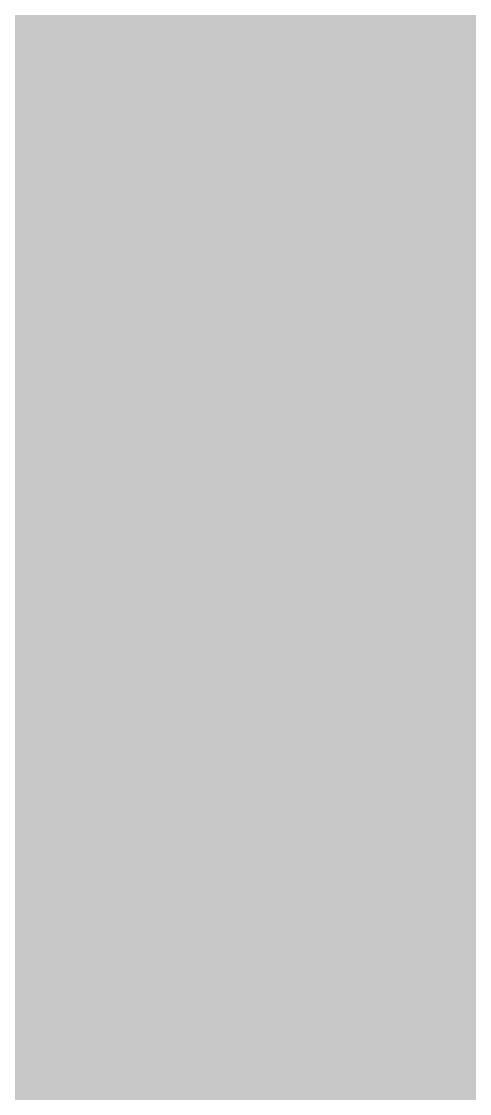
# Model space of a CAD drawing. Extents: x -2050 to 29725, y -1777 to 6820.
# Drawn here: x 4787.62 to 4792.11, y 1311.33 to 1322.08 of the extents above; entities that cross this region are included whole.
import ezdxf

# ---------------------------------------------------------------- set-up
doc = ezdxf.new("R2010")
doc.units = 0
doc.header["$LTSCALE"] = 25
doc.header["$MEASUREMENT"] = 0
doc.layers.add('09', color=9, linetype='Continuous', lineweight=9)
doc.layers.add('10', color=9, linetype='Continuous', lineweight=9)

# ---------------------------------------------------------------- blocks, each defined once
blk = doc.blocks.new('p-zemin kat')
at = {"layer": '09'}
h = blk.add_hatch(dxfattribs=at)
h.set_pattern_fill('SQUARE', color=252, scale=20, style=0)
h.set_pattern_definition([(9.199999999999998e-15, (0, 0), (0, 2.5), [2.5, -2.5]), (90, (0, 0), (-2.5, 2e-16), [2.5, -2.5])])
h.paths.add_polyline_path([(4025.504562432291, 284.9999999999927), (4822.499999999803, 285.0000000046348), (4822.499999999803, 2034.318600173057), (4787.499999999861, 2034.318600173057), (4787.499999999861, 320.0000000046494), (4025.504562432291, 320.0000000000073)])

msp = doc.modelspace()

# ---------------------------------------------------------------- block references
at = {"layer": '10'}
msp.add_blockref('p-zemin kat', (1.42e-14, 0), dxfattribs=at)

doc.saveas('drawing.dxf')
